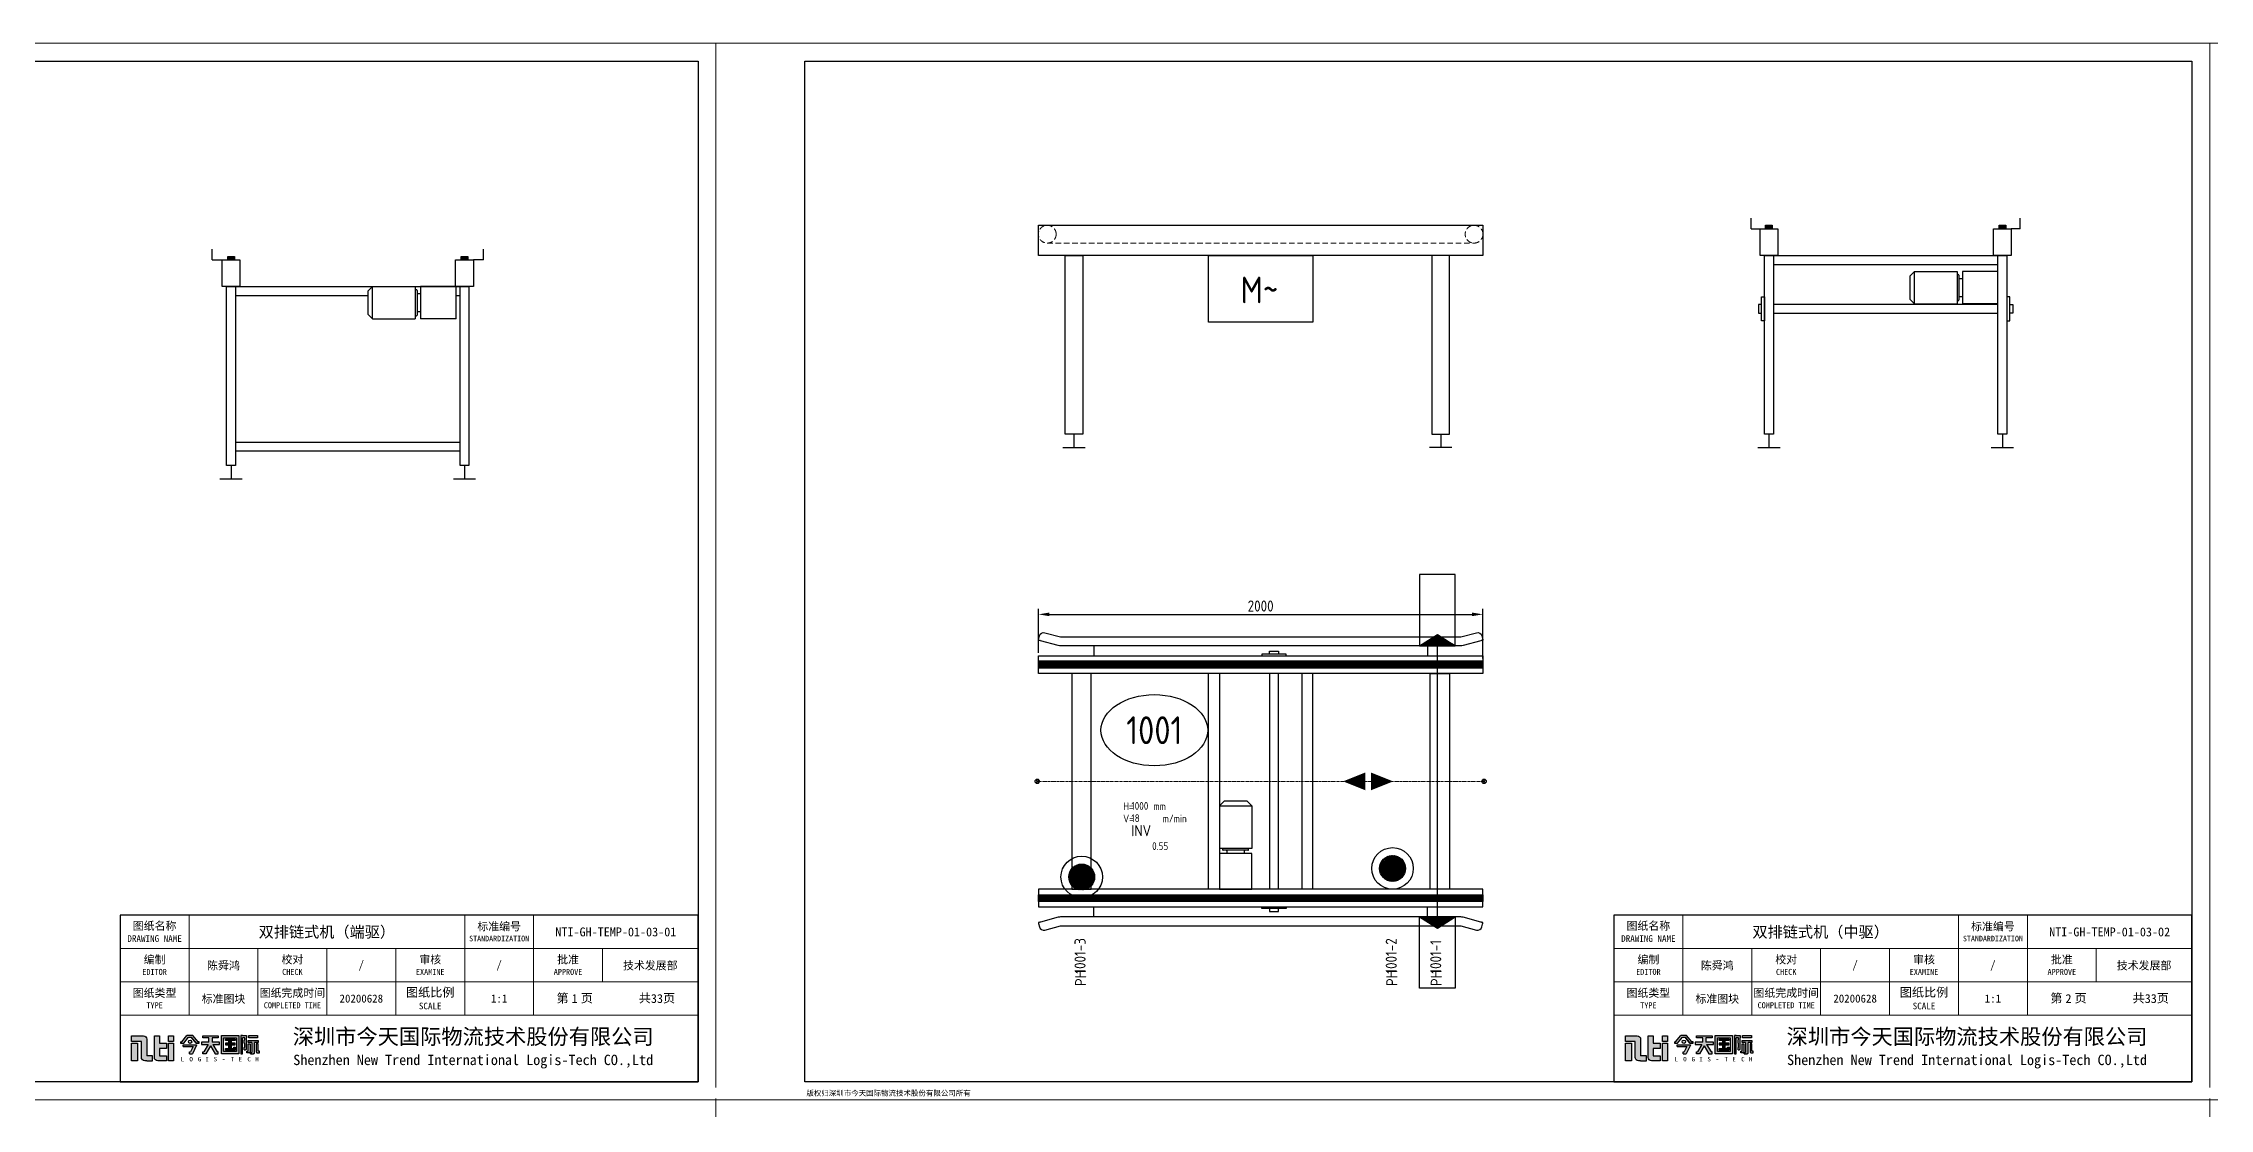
# Model space of a CAD drawing. Header units: millimetres. Extents: x 13310 to 204601, y -25828 to 2684.
# Drawn here: x 23496 to 33241, y -2108 to 2684 of the extents above; entities that cross this region are included whole.
import ezdxf
from ezdxf.enums import TextEntityAlignment as Align

# ---------------------------------------------------------------- set-up
doc = ezdxf.new("R2010")
doc.units = ezdxf.units.MM
for name, pattern in [('CENTER', [2, 1.25, -0.25, 0.25, -0.25]), ('CENTERX2', [20.32, 12.7, -2.54, 2.54, -2.54]), ('DASHED', [0.75, 0.5, -0.25])]:
    doc.linetypes.add(name, pattern=pattern)
for name, color, linetype, lineweight in [('NTI-中心线层', 1, 'CENTER', 5), ('NTI-标注层', 3, 'Continuous', 9), ('NTI-细实线', 7, 'Continuous', 9)]:
    doc.layers.add(name, color=color, linetype=linetype, lineweight=lineweight)
for name, color, linetype in [('NTI-功率', 6, 'Continuous'), ('NTI-电气控制', 1, 'Continuous'), ('NTI-粗实线', 7, 'Continuous'), ('NTI-编号层', 6, 'Continuous')]:
    doc.layers.add(name, color=color, linetype=linetype)
doc.layers.add('NTI-输送设备', color=7, linetype='Continuous', plot=False)
doc.styles.add('NTI标准图块应用文字样式', font='gbenor.shx', dxfattribs={"height": 3.5})
doc.styles.get("Standard").update_dxf_attribs({"font": 'gbenor.shx'})
doc.styles.add('标题栏', font='')
doc.styles.get('标题栏').set_extended_font_data('SimSun')
doc.dimstyles.new('ISO-25', dxfattribs={"dimtxt": 2.5, "dimasz": 2.5, "dimexe": 1.25, "dimexo": 0.625, "dimtad": 1, "dimtxsty": 'Standard', "dimcen": 2.5, "dimadec": 0, "dimazin": 0, "dimtfac": 1, "dimtmove": 0, "dimatfit": 3, "dimfxl": 1, "dimarcsym": 0})

# ---------------------------------------------------------------- blocks, each defined once
blk = doc.blocks.new('*U34')
at = {"layer": 'NTI-输送设备'}
for p, q in [((-610, 859), (-610, 907)), ((610, 859), (610, 907)), ((-610, 859), (-565, 859)), ((610, 859), (565, 859)), ((-505, 739), (505, 739)), ((-505, 699), (90.5, 699)), ((487, 699), (505, 699)), ((-505, 40), (505, 40)), ((-505, 0), (505, 0)), ((-525, -65), (-525, -125)), ((525, -65), (525, -125)), ((-575, -125), (-475, -125)), ((475, -125), (575, -125))]:
    blk.add_line(p, q, dxfattribs=at)
at = {"layer": 'NTI-输送设备', "color": 2}
for p, q in [((111.5, 739), (90.5, 718)), ((90.5, 718), (90.5, 615)), ((111.5, 594), (111.5, 739)), ((111.5, 739), (303.8, 739)), ((303.8, 739), (303.8, 594)), ((308.8, 725), (303.8, 725)), ((311.8, 722), (311.8, 611)), ((326.8, 706.5), (314.8, 706.5)), ((327, 739), (327, 594)), ((487, 739), (327, 739)), ((487, 594), (487, 739)), ((90.5, 615), (111.5, 594)), ((111.5, 594), (303.8, 594)), ((303.8, 608), (308.8, 608)), ((314.8, 626.5), (326.8, 626.5)), ((487, 594), (327, 594))]:
    blk.add_line(p, q, dxfattribs=at)
at = {"layer": 'NTI-输送设备'}
for points in [[(-565, 859), (-485, 859), (-485, 739), (-565, 739)], [(-540, 875), (-510, 875), (-510, 859), (-540, 859)], [(485, 859), (565, 859), (565, 739), (485, 739)], [(510, 875), (540, 875), (540, 859), (510, 859)], [(-545, 739), (-505, 739), (-505, -65), (-545, -65)], [(505, 739), (545, 739), (545, -65), (505, -65)]]:
    blk.add_lwpolyline(points, close=True, dxfattribs=at)
at = {"layer": 'NTI-输送设备', "const_width": 16}
for points in [[(-540, 867), (-510, 867)], [(540, 867), (510, 867)]]:
    blk.add_lwpolyline(points, dxfattribs=at)
at = {"layer": 'NTI-输送设备', "color": 2}
for centre, start, end in [((308.8, 722), 0, 90), ((314.8, 709.5), 180, 270), ((308.8, 611), 270, 0), ((314.8, 623.5), 90, 180)]:
    blk.add_arc(centre, 3, start, end, dxfattribs=at)
blk = doc.blocks.new('*U35')
at = {"layer": 'NTI-输送设备', "linetype": 'DASHED', "lineweight": 9, "ltscale": 50}
blk.add_line((40, 359), (1960, 359), dxfattribs=at)
at = {"layer": 'NTI-输送设备'}
for p, q in [((110, -561), (210, -561)), ((160, -501), (160, -561)), ((1860, -561), (1760, -561)), ((1810, -501), (1810, -561))]:
    blk.add_line(p, q, dxfattribs=at)
for points in [[(0, 439), (2000, 439), (2000, 303), (0, 303)], [(120, 303), (200, 303), (200, -501), (120, -501)], [(765, 303), (1235, 303), (1235, 3), (765, 3)], [(1850, 303), (1770, 303), (1770, -501), (1850, -501)]]:
    blk.add_lwpolyline(points, close=True, dxfattribs=at)
at = {"layer": 'NTI-输送设备', "linetype": 'DASHED', "lineweight": 9, "ltscale": 50}
for centre in [(40, 399), (1960, 399)]:
    blk.add_circle(centre, 40, dxfattribs=at)
at = {"layer": 'NTI-输送设备', "color": 7, "ltscale": 4, "insert": (994.7, 148.3), "char_height": 120, "width": 1664.999, "attachment_point": 5}
blk.add_mtext('M~', dxfattribs=at)
blk = doc.blocks.new('*U24')
at = {"layer": 'NTI-输送设备'}
for p, q in [((-605, 859), (-605, 907)), ((605, 859), (605, 907)), ((-605, 859), (-565, 859)), ((605, 859), (565, 859)), ((-505, 739), (505, 739)), ((-505, 699), (505, 699)), ((-525, -65), (-525, -125)), ((525, -65), (525, -125)), ((-575, -125), (-475, -125)), ((475, -125), (575, -125))]:
    blk.add_line(p, q, dxfattribs=at)
at = {"layer": 'NTI-输送设备', "color": 2}
for p, q in [((129.5, 667), (108.5, 646)), ((108.5, 646), (108.5, 543)), ((129.5, 522), (129.5, 667)), ((129.5, 667), (321.8, 667)), ((321.8, 667), (321.8, 522)), ((326.8, 653), (321.8, 653)), ((329.8, 650), (329.8, 539)), ((344.8, 634.5), (332.8, 634.5)), ((345, 667), (345, 522)), ((505, 667), (345, 667)), ((505, 522), (505, 667)), ((108.5, 543), (129.5, 522)), ((129.5, 522), (321.8, 522)), ((321.8, 536), (326.8, 536)), ((332.8, 554.5), (344.8, 554.5)), ((505, 522), (345, 522))]:
    blk.add_line(p, q, dxfattribs=at)
at = {"layer": 'NTI-输送设备'}
for points in [[(-565, 859), (-485, 859), (-485, 739), (-565, 739)], [(-540, 875), (-510, 875), (-510, 859), (-540, 859)], [(485, 859), (565, 859), (565, 739), (485, 739)], [(510, 875), (540, 875), (540, 859), (510, 859)], [(-545, 739), (-505, 739), (-505, -65), (-545, -65)], [(505, 739), (545, 739), (545, -65), (505, -65)], [(-572, 519), (-572, 479), (-559, 479), (-559, 519)], [(-545, 553), (-545, 445), (-559, 445), (-559, 553)], [(545, 553), (545, 445), (559, 445), (559, 553)], [(572, 519), (572, 479), (559, 479), (559, 519)]]:
    blk.add_lwpolyline(points, close=True, dxfattribs=at)
at = {"layer": 'NTI-输送设备', "const_width": 16}
for points in [[(-540, 867), (-510, 867)], [(510, 867), (540, 867)]]:
    blk.add_lwpolyline(points, dxfattribs=at)
at = {"layer": 'NTI-输送设备'}
blk.add_lwpolyline([(-505, 479), (505, 479), (505, 519), (-505, 519)], dxfattribs=at)
at = {"layer": 'NTI-输送设备', "color": 2}
for centre, start, end in [((326.8, 650), 0, 90), ((332.8, 637.5), 180, 270), ((326.8, 539), 270, 0), ((332.8, 551.5), 90, 180)]:
    blk.add_arc(centre, 3, start, end, dxfattribs=at)
blk = doc.blocks.new('图块标准图框标题栏')
h = blk.add_hatch(color=1)
h.dxf.hatch_style = 1
h.paths.add_polyline_path([(-126.08, 8.76), (-127.42, 8.76), (-127.42, 4.73), (-126.08, 4.73)])
h.paths.add_polyline_path([(-124, 9.62, 0.414214), (-124.75, 10.37), (-125.22, 10.37), (-127.41, 10.37), (-127.41, 9.11), (-125.22, 9.11), (-125.22, 5.54, 0.414214), (-124.47, 4.79), (-124, 4.79), (-122.69, 4.79), (-122.69, 5.9), (-124, 5.9)])
h.paths.add_polyline_path([(-121.17, 8.75), (-121.17, 10.37), (-122.3, 10.37), (-122.3, 5.5, 0.414214), (-121.55, 4.75), (-121.17, 4.75), (-119.6, 4.75), (-119.6, 5.89), (-121.17, 5.89), (-121.17, 7.51), (-119.6, 7.51), (-119.6, 8.75)])
h.paths.add_polyline_path([(-117.97, 8.75), (-119.09, 8.75), (-119.09, 4.75), (-117.97, 4.75)])
h.paths.add_polyline_path([(-117.97, 10.37), (-119.09, 10.37), (-119.09, 9.13), (-117.97, 9.13)])
h = blk.add_hatch(color=256)
h.dxf.hatch_style = 1
h.paths.add_polyline_path([(-113.64, 10.45), (-114.96, 10.45), (-116.14, 9.05), (-116.4, 9.05), (-116.4, 8.75), (-115.7, 8.75), (-114.6, 10.05), (-114, 10.05), (-112.9, 8.75), (-112.2, 8.75), (-112.2, 9.05), (-112.45, 9.05)])
h.paths.add_polyline_path([(-113.88, 9.05, 1), (-114.66, 9.05, 1)])
h.paths.add_polyline_path([(-112.8, 8.25), (-112.8, 8.35), (-115.8, 8.35), (-115.8, 7.95), (-113.6, 7.95), (-114.2, 6.75), (-114.4, 6.75), (-114.4, 6.35), (-113.75, 6.35)])
h.paths.add_polyline_path([(-107.63, 8.95), (-109.33, 8.95), (-109.33, 9.95), (-107.93, 9.95), (-107.93, 10.35), (-111.43, 10.35), (-111.43, 9.95), (-110.03, 9.95), (-110.03, 8.95), (-111.73, 8.95), (-111.73, 8.45), (-110.19, 8.45), (-111.19, 6.75), (-111.43, 6.75), (-111.43, 6.35), (-110.73, 6.35), (-109.68, 8.14), (-108.63, 6.35), (-107.93, 6.35), (-107.93, 6.75), (-108.16, 6.75), (-109.16, 8.45), (-107.63, 8.45)])
h.paths.add_polyline_path([(-103.33, 10.45), (-107.23, 10.45), (-107.23, 6.35), (-103.33, 6.35)])
h.paths.add_polyline_path([(-106.73, 9.95), (-103.83, 9.95), (-103.83, 6.85), (-106.73, 6.85)], flags=16)
h.paths.add_polyline_path([(-106.33, 8.75), (-105.53, 8.75), (-105.53, 9.35), (-106.33, 9.35), (-106.33, 9.65), (-104.13, 9.65), (-104.13, 9.35), (-105.03, 9.35), (-105.03, 8.75), (-104.13, 8.75), (-104.13, 8.35), (-105.03, 8.35), (-105.03, 7.55), (-104.43, 7.55), (-104.43, 7.85), (-104.13, 7.85), (-104.13, 7.55), (-104.13, 7.15), (-106.33, 7.15), (-106.33, 7.55), (-105.53, 7.55), (-105.53, 8.35), (-106.33, 8.35)], flags=0)
h.paths.add_polyline_path([(-101.57, 8.95), (-101.67, 9.05), (-101.67, 9.15), (-101.57, 9.25), (-101.57, 9.95), (-101.57, 10.45), (-102.47, 10.45), (-102.87, 10.45), (-102.87, 6.35), (-102.47, 6.35), (-102.47, 9.95), (-101.97, 9.95), (-101.97, 9.45), (-102.07, 9.45), (-102.07, 8.75), (-101.97, 8.65), (-101.97, 7.85), (-102.07, 7.75), (-102.07, 7.25), (-101.97, 7.25), (-101.82, 7.25, 0.414214), (-101.57, 7.5)])
h.paths.add_polyline_path([(-98.97, 9.35), (-101.17, 9.35), (-101.17, 8.85), (-100.37, 8.85), (-100.37, 6.65), (-100.67, 6.65), (-100.67, 6.35), (-100.37, 6.35), (-100.07, 6.35), (-100.02, 6.35, 0.414214), (-99.77, 6.6), (-99.77, 8.85), (-98.97, 8.85)])
h.paths.add_polyline_path([(-99.07, 10.45), (-101.07, 10.45), (-101.07, 9.95), (-99.07, 9.95)])
h.paths.add_polyline_path([(-100.77, 8.55), (-101.17, 8.55), (-101.17, 6.95), (-101.47, 6.95), (-101.47, 6.55), (-101.17, 6.55), (-101.02, 6.55, 0.414214), (-100.77, 6.8)])
h.paths.add_polyline_path([(-98.97, 8.55), (-99.37, 8.55), (-99.37, 6.8, 0.414214), (-99.12, 6.55), (-98.97, 6.55), (-98.67, 6.55), (-98.67, 6.95), (-98.97, 6.95)])
h = blk.add_hatch(color=256)
h.dxf.hatch_style = 1
h.paths.add_polyline_path([(-105.03, 8.75), (-105.03, 9.35), (-104.13, 9.35), (-104.13, 9.65), (-106.33, 9.65), (-106.33, 9.35), (-105.53, 9.35), (-105.53, 8.75), (-106.33, 8.75), (-106.33, 8.35), (-105.53, 8.35), (-105.53, 7.55), (-106.33, 7.55), (-106.33, 7.15), (-104.13, 7.15), (-104.13, 7.55), (-104.13, 7.85), (-104.43, 7.85), (-104.43, 7.55), (-105.03, 7.55), (-105.03, 8.35), (-104.13, 8.35), (-104.13, 8.75)])
for p, q in [((-116.14, 9.05), (-114.96, 10.45)), ((-115.7, 8.75), (-114.6, 10.05)), ((-113.64, 10.45), (-114.96, 10.45)), ((-114.6, 10.05), (-114, 10.05)), ((-114.6, 10.05), (-114, 10.05)), ((-114, 10.05), (-112.9, 8.75)), ((-112.9, 8.75), (-114, 10.05)), ((-112.45, 9.05), (-113.64, 10.45)), ((-116.4, 9.05), (-116.4, 8.75)), ((-116.4, 9.05), (-116.14, 9.05)), ((-116.4, 8.75), (-115.7, 8.75)), ((-115.8, 7.95), (-113.6, 7.95)), ((-114.4, 6.35), (-114.4, 6.75)), ((-114.4, 6.75), (-114.2, 6.75)), ((-113.6, 7.95), (-114.2, 6.75)), ((-112.8, 8.25), (-113.75, 6.35)), ((-112.9, 8.75), (-112.2, 8.75)), ((-112.2, 8.75), (-112.9, 8.75)), ((-112.2, 9.05), (-112.45, 9.05)), ((-112.2, 8.75), (-112.2, 9.05)), ((-111.43, 6.75), (-111.19, 6.75)), ((-111.43, 6.35), (-111.43, 6.75)), ((-110.73, 6.35), (-111.43, 6.35)), ((-110.19, 8.45), (-111.19, 6.75)), ((-109.68, 8.14), (-110.73, 6.35)), ((-109.68, 8.14), (-108.63, 6.35)), ((-109.16, 8.45), (-108.16, 6.75)), ((-108.63, 6.35), (-107.93, 6.35)), ((-107.93, 6.75), (-108.16, 6.75)), ((-107.93, 6.35), (-107.93, 6.75)), ((-102.07, 7.25), (-101.97, 7.25)), ((-101.57, 9.25), (-101.67, 9.15)), ((-101.67, 9.15), (-101.67, 9.05)), ((-101.57, 8.95), (-101.67, 9.05))]:
    blk.add_line(p, q)
at = {"color": 7, "linetype": 'Continuous'}
for p, q in [((-115.8, 7.95), (-115.8, 8.35)), ((-115.8, 8.35), (-112.8, 8.35)), ((-112.8, 8.35), (-112.8, 8.25)), ((-99.77, 6.6), (-99.77, 8.65))]:
    blk.add_line(p, q, dxfattribs=at)
at = {"color": 1}
for points in [[(-125.22, 9.11), (-127.41, 9.11), (-127.41, 10.37), (-125.22, 10.37)], [(-124, 4.79), (-122.69, 4.79), (-122.69, 5.9), (-124, 5.9)], [(-121.17, 8.75), (-119.6, 8.75), (-119.6, 7.51), (-121.17, 7.51)], [(-121.17, 7.51), (-121.17, 5.89)], [(-121.17, 5.89), (-119.6, 5.89), (-119.6, 4.75), (-121.17, 4.75)]]:
    blk.add_lwpolyline(points, dxfattribs=at)
for points in [[(-125.22, 10.37), (-124.75, 10.37, -0.414214), (-124, 9.62), (-124, 5.9)], [(-121.17, 4.75), (-121.55, 4.75, -0.414214), (-122.3, 5.5), (-122.3, 10.37), (-121.17, 10.37), (-121.17, 8.75)], [(-124, 4.79), (-124.47, 4.79, -0.414214), (-125.22, 5.54), (-125.22, 9.11)]]:
    blk.add_lwpolyline(points, format="xyb", dxfattribs=at)
for points in [[(-119.09, 10.37), (-117.97, 10.37), (-117.97, 9.13), (-119.09, 9.13)], [(-127.42, 8.76), (-126.08, 8.76), (-126.08, 4.73), (-127.42, 4.73)], [(-119.09, 8.75), (-117.97, 8.75), (-117.97, 4.75), (-119.09, 4.75)]]:
    blk.add_lwpolyline(points, close=True, dxfattribs=at)
for points in [[(-110.03, 9.95), (-111.43, 9.95), (-111.43, 10.35), (-107.93, 10.35), (-107.93, 9.95), (-109.33, 9.95)], [(-110.03, 8.95), (-110.03, 9.95)], [(-109.33, 9.95), (-109.33, 8.95)], [(-102.47, 10.45), (-102.87, 10.45), (-102.87, 6.35), (-102.47, 6.35), (-102.47, 9.95)], [(-102.47, 10.45), (-101.57, 10.45), (-101.57, 9.95)], [(-101.97, 9.95), (-102.47, 9.95)], [(-101.57, 9.25), (-101.57, 9.95)], [(-110.03, 8.95), (-111.73, 8.95), (-111.73, 8.45), (-110.19, 8.45)], [(-109.16, 8.45), (-107.63, 8.45), (-107.63, 8.95), (-109.33, 8.95)], [(-105.53, 9.35), (-106.33, 9.35), (-106.33, 9.65), (-104.13, 9.65), (-104.13, 9.35), (-105.03, 9.35)], [(-105.53, 8.75), (-106.33, 8.75), (-106.33, 8.35), (-105.53, 8.35)], [(-104.13, 7.55), (-104.13, 7.15), (-106.33, 7.15), (-106.33, 7.55), (-105.53, 7.55)], [(-105.53, 8.75), (-105.53, 9.35)], [(-105.53, 7.55), (-105.53, 8.35)], [(-105.03, 9.35), (-105.03, 8.75)], [(-105.03, 8.35), (-104.13, 8.35), (-104.13, 8.75), (-105.03, 8.75)], [(-105.03, 8.35), (-105.03, 7.55)], [(-105.03, 7.55), (-104.43, 7.55)], [(-104.43, 7.55), (-104.43, 7.85), (-104.13, 7.85), (-104.13, 7.55)], [(-101.17, 6.55), (-101.47, 6.55), (-101.47, 6.95), (-101.17, 6.95)], [(-100.37, 8.85), (-101.17, 8.85), (-101.17, 9.35), (-98.97, 9.35), (-98.97, 8.85), (-99.77, 8.85)], [(-100.37, 6.35), (-100.67, 6.35), (-100.67, 6.65), (-100.37, 6.65)], [(-100.37, 8.85), (-100.37, 6.65)], [(-98.97, 6.55), (-98.67, 6.55), (-98.67, 6.95), (-98.97, 6.95)]]:
    blk.add_lwpolyline(points)
for points in [[(-107.23, 10.45), (-103.33, 10.45), (-103.33, 6.35), (-107.23, 6.35)], [(-106.73, 9.95), (-103.83, 9.95), (-103.83, 6.85), (-106.73, 6.85)], [(-101.07, 10.45), (-99.07, 10.45), (-99.07, 9.95), (-101.07, 9.95)]]:
    blk.add_lwpolyline(points, close=True)
at = {"color": 7, "linetype": 'Continuous'}
for points in [[(-102.07, 7.25), (-102.07, 7.75), (-101.97, 7.85), (-101.97, 8.65), (-102.07, 8.75), (-102.07, 9.45), (-101.97, 9.45), (-101.97, 9.95)], [(-114.4, 6.35), (-113.75, 6.35)], [(-104.13, 9.55), (-104.13, 9.65), (-106.33, 9.65)], [(-100.67, 6.35), (-100.67, 6.55)], [(-100.67, 6.35), (-100.07, 6.35)], [(-100.02, 6.35), (-100.07, 6.35)]]:
    blk.add_lwpolyline(points, dxfattribs=at)
for points in [[(-101.97, 7.25), (-101.82, 7.25, 0.414214), (-101.57, 7.5), (-101.57, 8.95)], [(-101.17, 6.95), (-101.17, 8.55), (-100.77, 8.55), (-100.77, 6.8, -0.414214), (-101.02, 6.55), (-101.17, 6.55)], [(-100.37, 6.35), (-100.02, 6.35, 0.414214), (-99.77, 6.6), (-99.77, 8.85)], [(-98.97, 6.95), (-98.97, 8.55), (-99.37, 8.55), (-99.37, 6.8, 0.414214), (-99.12, 6.55), (-98.97, 6.55)]]:
    blk.add_lwpolyline(points, format="xyb")
blk.add_circle((-114.27, 9.05), 0.388, dxfattribs=at)
at = {"layer": 'NTI-粗实线'}
blk.add_lwpolyline([(-130, 0), (0, 0), (0, 37.5), (-130, 37.5)], close=True, dxfattribs=at)
at = {"layer": 'NTI-细实线'}
for p, q in [((-114.5, 37.5), (-114.5, 15)), ((-52.5, 22.5), (-52.5, 37.5)), ((-37, 22.5), (-37, 37.5)), ((0, 30), (-130, 30)), ((-99, 30), (-99, 15)), ((-83.5, 30), (-83.5, 15)), ((-68, 30), (-68, 15)), ((-21.5, 30), (-21.5, 22.5)), ((0, 22.5), (-130, 22.5)), ((-52.5, 22.5), (-52.5, 15)), ((-37, 22.5), (-37, 15)), ((0, 15), (-130, 15))]:
    blk.add_line(p, q, dxfattribs=at)
at = {"style": '标题栏'}
blk.add_attdef('图纸名称', text='', height=2.5, dxfattribs=at).set_placement((-83.5, 33.75), align=Align.MIDDLE_CENTER)
for tag, height, p in [('标准编号', 2, (-18.5, 33.75)), ('编制人员', 1.8, (-106.75, 26.25)), ('校对人员', 1.8, (-75.75, 26.25)), ('审核人员', 1.8, (-44.75, 26.25)), ('批准', 1.8, (-10.75, 26.25)), ('图纸类型', 1.8, (-106.75, 18.75)), ('图纸完成时间', 1.8, (-75.75, 18.75)), ('图纸比例', 1.8, (-44.75, 18.75)), ('N', 2, (-27.75, 18.75)), ('N', 2, (-9.25, 18.75))]:
    blk.add_attdef(tag, text='', height=height, dxfattribs=at).set_placement(p, align=Align.MIDDLE)
at = {"layer": 'NTI-细实线', "color": 7, "style": '标题栏'}
for s, p in [('L', (-116.36, 4.64)), ('O', (-114.42, 4.64)), ('G', (-112.54, 4.64)), ('I', (-110.82, 4.64)), ('S', (-108.97, 4.64)), ('-', (-107.13, 4.64)), ('T', (-105.13, 4.64)), ('E', (-103.36, 4.64)), ('C', (-101.38, 4.64)), ('H', (-99.62, 4.64))]:
    blk.add_text(s, height=1, dxfattribs=at).set_placement(p)
at = {"layer": 'NTI-细实线', "attachment_point": 5, "style": '标题栏'}
for s, insert, char_height, width in [('图纸名称\\P{\\H0.83333x;DRAWING NAME}', (-122.25, 33.75), 1.8, 15.1979), ('标准编号\\P{\\H0.7x;STANDARDIZATION}', (-44.75, 33.75), 1.8, 15.1979), ('编制\\P{\\H0.75x;EDITOR}', (-122.25, 26.25), 1.8, 14.4665), ('校对\\P{\\H0.75x;CHECK}', (-91.25, 26.25), 1.8, 14.4665), ('审核\\P{\\H0.75x;EXAMINE}', (-60.25, 26.25), 1.8, 14.4665), ('批准\\P{\\H0.75x;APPROVE}', (-29.25, 26.25), 1.8, 14.4665), ('图纸类型\\P{\\H0.75x;TYPE}', (-122.25, 18.75), 1.8, 14.4665), ('图纸完成时间\\P{\\H0.75x;COMPLETED TIME}', (-91.25, 18.75), 1.8, 17.2878), ('图纸比例\\P{\\H0.75x;SCALE}', (-60.25, 18.75), 2, 14.4665), ('第  页', (-27.75, 18.75), 2, 24.25), ('共  页', (-9.25, 18.75), 2, 24.25), ('深圳市今天国际物流技术股份有限公司\\P{\\H0.66667x;Shenzhen New Trend International Logis-Tech CO.,Ltd}', (-50.58, 7.5), 3.5, 116.0664)]:
    blk.add_mtext(s, dxfattribs=dict(at, insert=insert, char_height=char_height, width=width))
blk = doc.blocks.new('*D444')
at = {"layer": 'Defpoints', "color": 0, "lineweight": -3, "transparency": 16777216}
for p in [(2005, 751.2), (5, 565), (2005, 540)]:
    blk.add_point(p, dxfattribs=at)
at = {"layer": 'NTI-标注层', "color": 0, "lineweight": -2, "transparency": 16777216}
for p, q in [((5, 577.5), (5, 776.2)), ((55, 751.2), (1955, 751.2)), ((2005, 552.5), (2005, 776.2))]:
    blk.add_line(p, q, dxfattribs=at)
at = {"layer": 'NTI-标注层', "color": 0, "lineweight": -3, "transparency": 16777216}
for points in [[(55, 759.5), (55, 742.9), (5, 751.2)], [(1955, 759.5), (1955, 742.9), (2005, 751.2)]]:
    blk.add_solid(points, dxfattribs=at)
at = {"layer": 'NTI-标注层', "color": 0, "transparency": 16777216, "insert": (1005, 788.7), "char_height": 50, "attachment_point": 5}
blk.add_mtext('2000', dxfattribs=at)
blk = doc.blocks.new('NTI-光电开关示意')
at = {"layer": 'NTI-电气控制'}
h = blk.add_hatch(dxfattribs=at)
h.set_pattern_fill('ANSI31', color=256, scale=2, angle=360, style=0)
h.set_pattern_definition([(45, (-80, 1220.01195), (-0.176776695, 0.176776695), [])])
h.paths.add_polyline_path([(0, -50), (80, 0), (-80, 0)])
h = blk.add_hatch(dxfattribs=at)
h.set_pattern_fill('ANSI31', color=256, scale=4, angle=360, style=0)
h.set_pattern_definition([(45, (-80, 1220.01195), (-0.3535534, 0.3535534), [])])
h.paths.add_polyline_path([(0, -50), (80, 0), (-80, 0)])
h = blk.add_hatch(dxfattribs=at)
h.set_pattern_fill('ANSI31', color=256, scale=12, angle=360, style=0)
h.set_pattern_definition([(45, (-80, 1220.012), (-1.0606602, 1.0606602), [])])
h.paths.add_polyline_path([(0, -50), (80, 0), (-80, 0)])
for color in [256, 1]:
    blk.add_hatch(color=color, dxfattribs=at).paths.add_polyline_path([(0, -50), (80, 0), (-80, 0)])
at = {"layer": 'NTI-电气控制', "color": 7}
for p, q in [((-80, -320), (-80, 0)), ((-80, 0), (80, 0)), ((-80, 0), (0, -50)), ((0, -50), (80, 0)), ((80, 0), (80, -320)), ((80, -320), (-80, -320))]:
    blk.add_line(p, q, dxfattribs=at)
blk = doc.blocks.new('NTI-物流方向示意')
at = {"layer": 'NTI-标注层'}
blk.add_lwpolyline([(0, 0, 0, 80, 0), (-100, 0, 50, 50, 0)], format="xyseb", dxfattribs=at)
blk = doc.blocks.new('*U443')
at = {"layer": 'NTI-电气控制'}
h = blk.add_hatch(dxfattribs=at)
h.set_pattern_fill('ANSI37', color=1, scale=3, style=0)
h.set_pattern_definition([(45, (-80408.3434, -136493.9207), (-3.36759605, 3.36759605), []), (135, (-80408.3434, -136493.9207), (-3.36759605, -3.36759605), [])])
h.paths.add_polyline_path([(141.765, -430.065, 1), (258.235, -430.065, 1)])
h = blk.add_hatch(dxfattribs=at)
h.set_pattern_fill('ANSI37', color=1, scale=3, style=0)
h.set_pattern_definition([(45, (-79010.0327, -136455.4413), (-3.36759605, 3.36759605), []), (135, (-79010.0327, -136455.4413), (-3.36759605, -3.36759605), [])])
h.paths.add_polyline_path([(1540.075, -391.586, 1), (1656.546, -391.586, 1)])
at = {"layer": 'NTI-中心线层', "linetype": 'CENTERX2', "lineweight": 0}
blk.add_line((5, 0), (2005, 0), dxfattribs=at)
at = {"layer": 'NTI-电气控制', "color": 1}
blk.add_line((1800, -610), (1800, 610), dxfattribs=at)
at = {"layer": 'NTI-电气控制', "color": 5}
for centre in [(200, -430.065), (1598.311, -391.586)]:
    blk.add_circle(centre, 93.414, dxfattribs=at)
at = {"layer": 'NTI-电气控制', "color": 1}
for centre in [(200, -430.065), (1598.311, -391.586)]:
    blk.add_circle(centre, 58.235, dxfattribs=at)
at = {"layer": 'NTI-编号层', "ltscale": 10}
blk.add_ellipse((526.68, 230.004), major_axis=(240, 0), ratio=0.66666667, dxfattribs=at)
at = {"layer": 'NTI-输送设备'}
for p, q in [((255, 610), (255, 565)), ((1755, 610), (1755, 565)), ((6, -510), (6, -540)), ((7, -510), (7, -540)), ((8, -510), (8, -540)), ((255, -610), (255, -565)), ((1755, -610), (1755, -565))]:
    blk.add_line(p, q, dxfattribs=at)
at = {"layer": 'NTI-输送设备', "color": 5}
for p, q in [((-7.071, 7.071), (7.071, -7.071)), ((-7.071, -7.071), (7.071, 7.071)), ((2002.929, 7.071), (2017.071, -7.071)), ((2002.929, -7.071), (2017.071, 7.071))]:
    blk.add_line(p, q, dxfattribs=at)
at = {"layer": 'NTI-输送设备', "color": 2}
for p, q in [((841, -88.5), (820, -109.5)), ((944, -88.5), (841, -88.5)), ((944, -88.5), (841, -88.5)), ((965, -109.5), (944, -88.5)), ((965, -109.5), (944, -88.5)), ((820, -109.5), (965, -109.5)), ((820, -109.5), (965, -109.5)), ((965, -109.5), (965, -301.8)), ((965, -109.5), (965, -301.8)), ((965, -301.8), (820, -301.8)), ((965, -301.8), (820, -301.8)), ((965, -325), (820, -325)), ((965, -325), (820, -325)), ((834, -301.8), (834, -306.8)), ((834, -301.8), (834, -306.8)), ((948, -309.8), (837, -309.8)), ((948, -309.8), (837, -309.8)), ((852.5, -312.8), (852.5, -324.8)), ((852.5, -312.8), (852.5, -324.8)), ((932.5, -324.8), (932.5, -312.8)), ((932.5, -324.8), (932.5, -312.8)), ((951, -306.8), (951, -301.8)), ((951, -306.8), (951, -301.8)), ((965, -485), (965, -325)), ((965, -485), (965, -325)), ((820, -485), (965, -485)), ((820, -485), (965, -485))]:
    blk.add_line(p, q, dxfattribs=at)
at = {"layer": 'NTI-输送设备'}
for points in [[(104.701, 610, -0.06554346), (94.348, 611.363), (14.659, 632.716), (12.775, 633.22), (10.963, 633.706), (9.293, 634.153), (7.829, 634.546), (6.628, 634.868), (5.735, 635.107), (5.185, 635.254), (5, 635.304), (6.035, 639.167), (10.176, 654.622, -0.41421356), (34.671, 668.764), (104.701, 650), (1905.299, 650), (1975.329, 668.764, -0.41421356), (1999.824, 654.622), (2003.188, 642.065), (2003.34, 641.5), (2003.485, 640.956), (2003.62, 640.455), (2003.737, 640.016), (2003.834, 639.656), (2003.906, 639.388), (2003.95, 639.223), (2003.965, 639.167), (2005, 635.304), (2004.814, 635.254), (2004.265, 635.107), (2003.372, 634.868), (2002.171, 634.546), (2000.707, 634.153), (1999.037, 633.706), (1997.225, 633.22), (1995.341, 632.716), (1915.652, 611.363, -0.06554346), (1905.299, 610), (104.701, 610)], [(104.701, -610, 0.06554346), (94.348, -611.363), (14.659, -632.716), (12.775, -633.22), (10.963, -633.706), (9.293, -634.153), (7.829, -634.546), (6.628, -634.868), (5.735, -635.107), (5.185, -635.254), (5, -635.304), (6.035, -639.167), (10.176, -654.622, 0.41421356), (34.671, -668.764), (104.701, -650), (1905.299, -650), (1975.329, -668.764, 0.41421356), (1999.824, -654.622), (2003.188, -642.065), (2003.34, -641.5), (2003.485, -640.956), (2003.62, -640.455), (2003.737, -640.016), (2003.834, -639.656), (2003.906, -639.388), (2003.95, -639.223), (2003.965, -639.167), (2005, -635.304), (2004.814, -635.254), (2004.265, -635.107), (2003.372, -634.868), (2002.171, -634.546), (2000.707, -634.153), (1999.037, -633.706), (1997.225, -633.22), (1995.341, -632.716), (1915.652, -611.363, 0.06554346), (1905.299, -610), (104.701, -610)]]:
    blk.add_lwpolyline(points, format="xyb", dxfattribs=at)
for points in [[(1045, 585), (1085, 585), (1085, 572), (1045, 572)], [(1045, 585), (1085, 585), (1085, 572), (1045, 572)], [(5, 565), (2005, 565), (2005, 485), (5, 485)], [(5, 510), (2005, 510), (2005, 540), (5, 540)], [(243, 485), (155, 485), (155, -485), (243, -485)], [(1767, 485), (1855, 485), (1855, -485), (1767, -485)], [(5, -565), (2005, -565), (2005, -485), (5, -485)], [(5, -510), (2005, -510), (2005, -540), (5, -540)], [(5, -510), (2005, -510), (2005, -540), (5, -540)], [(1045, -585), (1085, -585), (1085, -572), (1045, -572)], [(1045, -585), (1085, -585), (1085, -572), (1045, -572)]]:
    blk.add_lwpolyline(points, close=True, dxfattribs=at)
at = {"layer": 'NTI-输送设备', "const_width": 30}
for points in [[(5, 525), (2005, 525)], [(5, -525), (2005, -525)]]:
    blk.add_lwpolyline(points, dxfattribs=at)
at = {"layer": 'NTI-输送设备'}
for points in [[(1119, 565), (1119, 572), (1011, 572), (1011, 565)], [(1119, 565), (1119, 572), (1011, 572), (1011, 565)], [(770, -485), (770, 485)], [(770, -485), (770, 485)], [(820, 485), (820, -485)], [(820, 485), (820, -485)], [(1045, 485), (1045, -485)], [(1045, 485), (1045, -485)], [(1085, -485), (1085, 485)], [(1085, -485), (1085, 485)], [(1190, 485), (1190, -485)], [(1190, 485), (1190, -485)], [(1240, -485), (1240, 485)], [(1240, -485), (1240, 485)], [(1119, -565), (1119, -572), (1011, -572), (1011, -565)], [(1119, -565), (1119, -572), (1011, -572), (1011, -565)]]:
    blk.add_lwpolyline(points, dxfattribs=at)
at = {"layer": 'NTI-输送设备', "color": 5}
for centre in [(0, 0), (2010, 0)]:
    blk.add_circle(centre, 10, dxfattribs=at)
at = {"layer": 'NTI-输送设备', "color": 2}
for centre, start, end in [((837, -306.8), 180, 270), ((837, -306.8), 180, 270), ((849.5, -312.8), 0, 90), ((849.5, -312.8), 0, 90), ((935.5, -312.8), 90, 180), ((935.5, -312.8), 90, 180), ((948, -306.8), 270, 0), ((948, -306.8), 270, 0)]:
    blk.add_arc(centre, 3, start, end, dxfattribs=at)
at = {"xscale": -1}
blk.add_blockref('NTI-物流方向示意', (1376.113, 0), dxfattribs=at)
blk.add_blockref('NTI-物流方向示意', (1601.113, 0))
at = {"layer": 'NTI-电气控制', "xscale": -1, "rotation": 180}
blk.add_blockref('NTI-光电开关示意', (1800, 610), dxfattribs=at)
at = {"layer": 'NTI-电气控制'}
blk.add_blockref('NTI-光电开关示意', (1800, -610), dxfattribs=at)
at = {"layer": 'NTI-功率', "style": 'NTI标准图块应用文字样式'}
blk.add_attdef('005电机功率(KW)', text='', height=35, dxfattribs=at).set_placement((589.299, -291.035), align=Align.MIDDLE_RIGHT)
at = {"layer": 'NTI-标注层', "char_height": 35, "attachment_point": 7, "style": 'NTI标准图块应用文字样式'}
for s, insert in [('H=', (386.561, -129.581)), ('V=', (386.561, -184.998)), ('mm', (522.592, -129.581)), ('m/min', (564.095, -184.998))]:
    blk.add_mtext_dynamic_manual_height_columns(s, width=11.86881, gutter_width=17.5, heights=[0], dxfattribs=dict(at, insert=insert))
at = {"layer": 'NTI-标注层', "style": 'NTI标准图块应用文字样式'}
for tag, p in [('003输送高度(mm)', (423.456, -138.331)), ('004输送速度(m/min)', (423.456, -193.748))]:
    blk.add_attdef(tag, text='', height=35, dxfattribs=at).set_placement(p, align=Align.BOTTOM_LEFT)
for tag, flags, p in [('005额定载荷(kg)', 1, (691.581, -347.361)), ('011备注', 1, (691.581, -402.778)), ('012设计单位', 3, (691.581, -448.29))]:
    blk.add_attdef(tag, text='', height=35, dxfattribs=dict(at, flags=flags)).set_placement(p, align=Align.MIDDLE_RIGHT)
at = {"layer": 'NTI-电气控制', "color": 1, "char_height": 50, "attachment_point": 7, "rotation": 90, "style": 'NTI标准图块应用文字样式'}
for insert in [(220.056, -921.155), (1620.056, -921.155), (1820.056, -921.155)]:
    blk.add_mtext_dynamic_manual_height_columns('PH     ', width=378.69323, gutter_width=17.5, heights=[0], dxfattribs=dict(at, insert=insert))
at = {"layer": 'NTI-电气控制', "style": 'NTI标准图块应用文字样式'}
blk.add_attdef('007控制方式', text='', height=50, dxfattribs=at).set_placement((423.456, -261.681), align=Align.BOTTOM_LEFT)
for tag, p in [('3#光电编号', (232.556, -865)), ('2#光电编号', (1632.556, -865)), ('1#光电编号', (1832.556, -865))]:
    blk.add_attdef(tag, text='', height=50, rotation=90, dxfattribs=at).set_placement(p, align=Align.BOTTOM_LEFT)
at = {"layer": 'NTI-编号层', "style": 'NTI标准图块应用文字样式'}
blk.add_attdef('000设备编号', text='', height=125, dxfattribs=at).set_placement((526.68, 230.004), align=Align.MIDDLE)
at = {"layer": 'NTI-标注层'}
dim = blk.add_linear_dim(base=(2005, 751.208), p1=(5, 565), p2=(2005, 540), dimstyle='ISO-25', override={"dimscale": 20, "dimfxl": 2.5}, dxfattribs=at)
dim.commit()
dim.dimension.update_dxf_attribs({"geometry": '*D444', "text_midpoint": (1005, 788.708)})

msp = doc.modelspace()

# ---------------------------------------------------------------- linework, layer by layer
at = {"layer": 'NTI-粗实线'}
msp.add_lwpolyline([(20201.4, -1988.4), (20201.4, 2603.6), (26441.4, 2603.6), (26441.4, -1988.4)], close=True, dxfattribs=at)
at = {"layer": 'NTI-细实线'}
for points in [[(19801.4, -2068.4), (19801.4, 2683.6), (26521.4, 2683.6), (26521.4, -2068.4)], [(33241.4, -2068.4), (33241.4, 2683.6), (39961.4, 2683.6), (39961.4, -2068.4)]]:
    msp.add_lwpolyline(points, close=True, dxfattribs=at)

# ---------------------------------------------------------------- block references
msp.add_blockref('*U443', (27967.2, -636.2)).add_auto_attribs({'000设备编号': '1001', '003输送高度(mm)': '1000', '004输送速度(m/min)': '18', '005电机功率(KW)': '0.55', '007控制方式': 'INV', '1#光电编号': '1001-1', '2#光电编号': '1001-2', '3#光电编号': '1001-3'})
at = {"layer": 'NTI-输送设备'}
for name, p in [('*U35', (27972.2, 1426.1)), ('*U24', (31783.8, 990.1)), ('*U34', (24865.6, 850.2))]:
    msp.add_blockref(name, p, dxfattribs=at)

# ---------------------------------------------------------------- next in the draw order: texts
at = {"layer": 'NTI-细实线', "insert": (34018.3, -2039.9), "char_height": 24, "width": 2614.804, "attachment_point": 5, "style": '标题栏', "bg_fill": 2}
msp.add_mtext('版权归深圳市今天国际物流技术股份有限公司所有', dxfattribs=at)

# ---------------------------------------------------------------- next in the draw order: linework, layer by layer
at = {"layer": 'NTI-粗实线'}
msp.add_lwpolyline([(26921.4, -1988.4), (26921.4, 2603.6), (33161.4, 2603.6), (33161.4, -1988.4)], close=True, dxfattribs=at)
at = {"layer": 'NTI-细实线'}
for points in [[(26521.4, -2068.4), (26521.4, 2683.6), (33241.4, 2683.6), (33241.4, -2068.4)], [(33241.4, -6820.4), (33241.4, -2068.4), (39961.4, -2068.4), (39961.4, -6820.4)]]:
    msp.add_lwpolyline(points, close=True, dxfattribs=at)

# ---------------------------------------------------------------- next in the draw order: block references
ref = msp.add_blockref('图块标准图框标题栏', (33161.4, -1988.4), dxfattribs=dict(xscale=20, yscale=20, zscale=20))
ref.add_attrib('图纸名称', '双排链式机（中驱）', dxfattribs={"height": 50, "style": '标题栏'}).set_placement((31491.4, -1313.4), align=Align.MIDDLE_CENTER)
ref.add_attrib('标准编号', 'NTI-GH-TEMP-01-03-02', dxfattribs={"height": 40, "style": '标题栏'}).set_placement((32791.4, -1313.4), align=Align.MIDDLE)
ref.add_attrib('图纸类型', '标准图块', dxfattribs={"height": 36, "style": '标题栏'}).set_placement((31026.4, -1613.4), align=Align.MIDDLE)
ref.add_attrib('图纸比例', '1:1', dxfattribs={"height": 36, "style": '标题栏'}).set_placement((32266.4, -1613.4), align=Align.MIDDLE)
ref.add_attrib('图纸完成时间', '20200628', dxfattribs={"height": 36, "style": '标题栏'}).set_placement((31646.4, -1613.4), align=Align.MIDDLE)
ref.add_attrib('编制人员', '陈舜鸿', dxfattribs={"height": 36, "style": '标题栏'}).set_placement((31026.4, -1463.4), align=Align.MIDDLE)
ref.add_attrib('校对人员', '/', dxfattribs={"height": 36, "style": '标题栏'}).set_placement((31646.4, -1463.4), align=Align.MIDDLE)
ref.add_attrib('审核人员', '/', dxfattribs={"height": 36, "style": '标题栏'}).set_placement((32266.4, -1463.4), align=Align.MIDDLE)
ref.add_attrib('批准', '技术发展部', dxfattribs={"height": 36, "style": '标题栏'}).set_placement((32946.4, -1463.4), align=Align.MIDDLE)
ref.add_attrib('N', '33', dxfattribs={"height": 40, "style": '标题栏'}).set_placement((32976.4, -1613.4), align=Align.MIDDLE)
ref.add_attrib('N', '2', dxfattribs={"height": 40, "style": '标题栏'}).set_placement((32606.4, -1613.4), align=Align.MIDDLE)

# ---------------------------------------------------------------- next in the draw order: texts
at = {"layer": 'NTI-细实线', "insert": (27298.3, -2039.9), "char_height": 24, "width": 2614.804, "attachment_point": 5, "style": '标题栏', "bg_fill": 2}
msp.add_mtext('版权归深圳市今天国际物流技术股份有限公司所有', dxfattribs=at)

# ---------------------------------------------------------------- next in the draw order: linework, layer by layer
at = {"layer": 'NTI-细实线'}
for points in [[(19801.4, -6820.4), (19801.4, -2068.4), (26521.4, -2068.4), (26521.4, -6820.4)], [(26521.4, -6820.4), (26521.4, -2068.4), (33241.4, -2068.4), (33241.4, -6820.4)]]:
    msp.add_lwpolyline(points, close=True, dxfattribs=at)

# ---------------------------------------------------------------- next in the draw order: block references
ref = msp.add_blockref('图块标准图框标题栏', (26441.4, -1988.4), dxfattribs=dict(xscale=20, yscale=20, zscale=20))
ref.add_attrib('图纸名称', '双排链式机（端驱）', dxfattribs={"height": 50, "style": '标题栏'}).set_placement((24771.4, -1313.4), align=Align.MIDDLE_CENTER)
ref.add_attrib('标准编号', 'NTI-GH-TEMP-01-03-01', dxfattribs={"height": 40, "style": '标题栏'}).set_placement((26071.4, -1313.4), align=Align.MIDDLE)
ref.add_attrib('图纸类型', '标准图块', dxfattribs={"height": 36, "style": '标题栏'}).set_placement((24306.4, -1613.4), align=Align.MIDDLE)
ref.add_attrib('图纸比例', '1:1', dxfattribs={"height": 36, "style": '标题栏'}).set_placement((25546.4, -1613.4), align=Align.MIDDLE)
ref.add_attrib('图纸完成时间', '20200628', dxfattribs={"height": 36, "style": '标题栏'}).set_placement((24926.4, -1613.4), align=Align.MIDDLE)
ref.add_attrib('编制人员', '陈舜鸿', dxfattribs={"height": 36, "style": '标题栏'}).set_placement((24306.4, -1463.4), align=Align.MIDDLE)
ref.add_attrib('校对人员', '/', dxfattribs={"height": 36, "style": '标题栏'}).set_placement((24926.4, -1463.4), align=Align.MIDDLE)
ref.add_attrib('审核人员', '/', dxfattribs={"height": 36, "style": '标题栏'}).set_placement((25546.4, -1463.4), align=Align.MIDDLE)
ref.add_attrib('批准', '技术发展部', dxfattribs={"height": 36, "style": '标题栏'}).set_placement((26226.4, -1463.4), align=Align.MIDDLE)
ref.add_attrib('N', '33', dxfattribs={"height": 40, "style": '标题栏'}).set_placement((26256.4, -1613.4), align=Align.MIDDLE)
ref.add_attrib('N', '1', dxfattribs={"height": 40, "style": '标题栏'}).set_placement((25886.4, -1613.4), align=Align.MIDDLE)

# ---------------------------------------------------------------- next in the draw order: texts
at = {"layer": 'NTI-细实线', "char_height": 24, "width": 2614.804, "attachment_point": 5, "style": '标题栏', "bg_fill": 2}
for insert in [(27298.3, -2039.9), (34018.3, -2039.9)]:
    msp.add_mtext('版权归深圳市今天国际物流技术股份有限公司所有', dxfattribs=dict(at, insert=insert))

doc.saveas('drawing.dxf')
